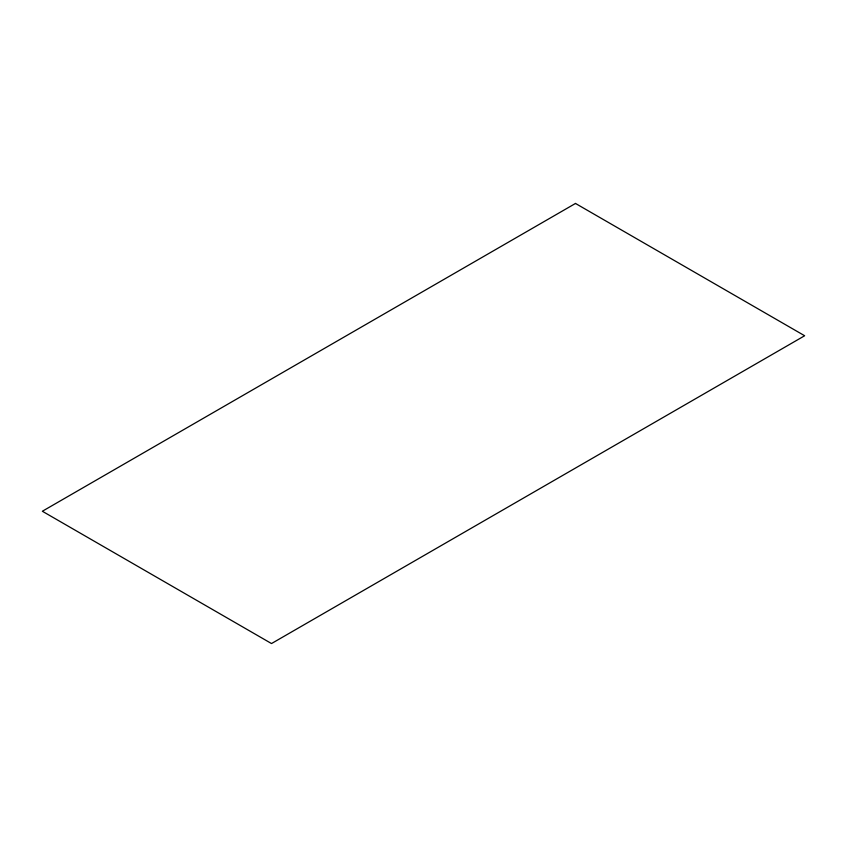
<?xml version="1.0" encoding="UTF-8"?>
<svg xmlns="http://www.w3.org/2000/svg" width="847" height="847" viewBox="0 0 847 847"><rect width="100%" height="100%" fill="white"/><g stroke="black" fill="none" stroke-linecap="round" stroke-linejoin="round"><path stroke-width="1.27" d="M575.494 203.449L42.35 511.249L271.506 643.551L804.65 335.751L575.494 203.449"/></g></svg>
